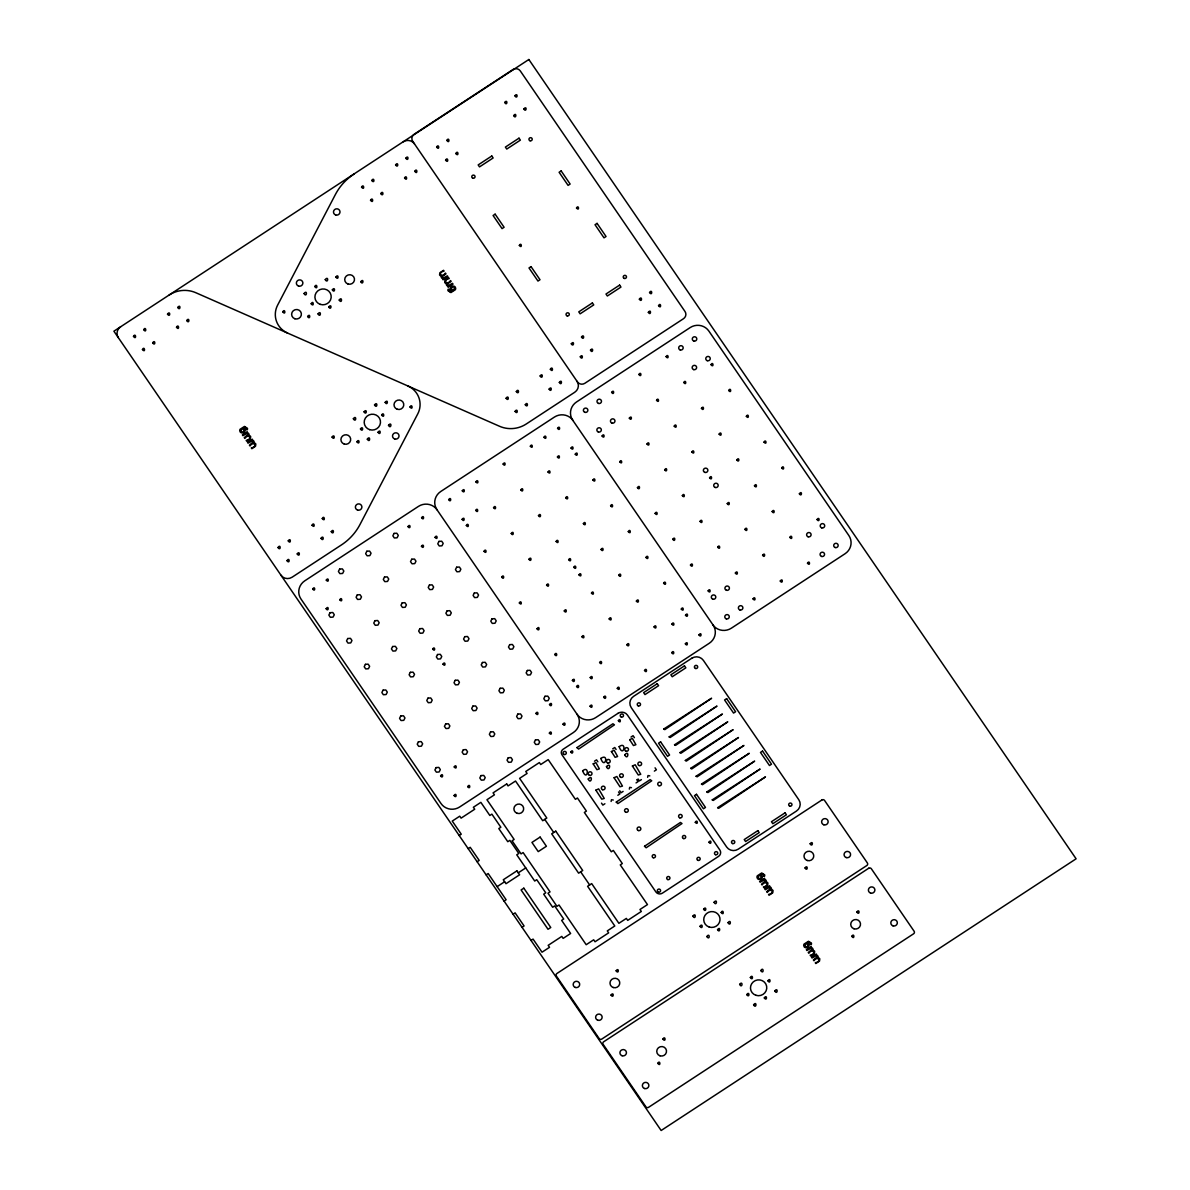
<?xml version="1.0" encoding="UTF-8"?>
<svg xmlns="http://www.w3.org/2000/svg" width="1190" height="1190" viewBox="0 0 1190 1190"><rect width="100%" height="100%" fill="white"/><g stroke="black" fill="none" stroke-linecap="round" stroke-linejoin="round"><path stroke-width="1.5" d="M611.11 801.465L611.481 799.71L613.281 800.037M629.332 789.104L629.703 787.349L631.488 787.676M647.628 777.308L648 775.553L649.799 775.88M459.191 835.529L461.244 834.19L452.26 821.085L459.742 816.176L461.095 818.14L474.706 809.23L473.367 807.266L480.849 802.357L489.834 815.477L491.872 814.139L500.841 827.243L498.803 828.582L507.788 841.702L509.826 840.363L518.795 853.468L516.757 854.807L534.712 881.031L536.75 879.693L545.734 892.812L543.696 894.151L552.666 907.256L554.704 905.917L563.688 919.037L561.65 920.376L570.62 933.481L563.138 938.389L561.784 936.411L548.173 945.336L549.527 947.3L542.03 952.193L533.061 939.089L531.008 940.427M612.701 748.837L614.754 747.499L616.093 749.462M631.012 737.041L633.05 735.703L634.404 737.666M594.494 761.198L596.532 759.86L597.871 761.823M468.176 848.649L470.214 847.31L479.198 860.415L477.145 861.753M486.13 874.858L488.168 873.534L506.122 899.759L504.084 901.083M623.114 791.395L621.076 792.733L619.722 790.755M636.055 782.916L638.093 781.577L636.739 779.614M604.892 803.756L602.854 805.095L601.5 803.116M617.833 795.277L619.871 793.953L618.532 791.975M641.41 779.599L639.372 780.938L638.033 778.959M654.351 771.12L656.389 769.796L655.05 767.818M497.152 886.639L504.634 881.731M518.245 872.82L525.742 867.927M513.054 914.203L515.106 912.864L524.076 925.969L522.038 927.308M544.752 819.389L553.737 832.494M580.661 871.839L589.645 884.943M577.061 381.306A8.092 7.854 -13.3 0 1 574.755 392.239L526.248 423.997A27.489 26.641 -13.3 0 1 499.532 426.273L195.874 292.74A27.489 26.641 -13.3 0 0 169.144 295.016M287.549 333.051A21.241 20.572 -13.3 0 1 277.627 305.131L335.416 194.476A54.666 52.97 -13.3 0 1 353.966 174.082M403.291 141.788A8.092 7.854 -13.3 0 1 414.492 143.871M118.346 337.707A8.092 7.854 -13.3 0 1 120.636 326.774M407.843 385.962A21.241 20.572 -13.3 0 1 417.764 413.882L359.975 524.537A54.666 52.97 -13.3 0 1 341.426 544.931L292.115 577.21A8.092 7.854 -13.3 0 1 280.914 575.142M712.736 624.705A13.492 13.075 -13.3 0 0 731.389 628.171L845.034 553.752A13.492 13.075 -13.3 0 0 848.872 535.56L708.838 331.028A13.492 13.075 -13.3 0 0 690.185 327.562L576.525 401.982A13.492 13.075 -13.3 0 0 572.702 420.174L713.107 625.062A13.492 13.075 -13.3 0 1 709.285 643.255L595.625 717.659A13.492 13.075 -13.3 0 1 576.971 714.193M437.102 509.856A13.492 13.075 -13.3 0 0 418.449 506.39L304.789 580.809A13.492 13.075 -13.3 0 0 300.966 599.001L440.999 803.518A13.492 13.075 -13.3 0 0 459.652 806.984L573.312 732.579A13.492 13.075 -13.3 0 0 577.135 714.387L436.938 509.677A13.492 13.075 -13.3 0 1 440.776 491.485L554.421 417.065A13.492 13.075 -13.3 0 1 573.074 420.531M246.568 428.415L246.062 429.709L247.222 429.798A2.038 1.964 -13.3 0 0 247.431 428.296L244.486 426.437L240.097 429.263A2.544 2.469 -13.3 0 0 239.77 430.914C240.439 435.198 247.401 431.747 244.367 428.712A2.276 2.202 -13.3 0 0 242.76 428.147L245.11 427.299L246.568 428.415M448.838 290.062L449.701 291.609L452.631 290.866A2.276 2.202 -13.3 0 1 451.025 290.286C447.99 287.266 454.952 283.815 455.636 288.099A2.544 2.469 -13.3 0 1 455.309 289.75L450.921 292.576L447.961 290.717A2.038 1.964 -13.3 0 1 448.169 289.215L449.344 289.304L448.838 290.062M763.802 874.948L763.296 876.242L764.456 876.331A2.038 1.964 -13.3 0 0 764.664 874.829L761.719 872.969L757.331 875.795A2.544 2.469 -13.3 0 0 757.004 877.447C757.673 881.731 764.635 878.28 761.6 875.26A2.276 2.202 -13.3 0 0 759.994 874.68L762.344 873.832L763.802 874.948M810.554 943.224L810.048 944.518L811.208 944.622A2.038 1.964 -13.3 0 0 811.416 943.105L808.471 941.26L804.083 944.072A2.544 2.469 -13.3 0 0 803.741 945.723C804.425 950.007 811.387 946.571 808.352 943.536A2.276 2.202 -13.3 0 0 806.746 942.956L809.096 942.108L810.554 943.224M133.473 336.443C136.597 340.593 135.958 332.248 133.503 336.279M142.458 349.548C145.775 353.713 144.585 345.159 142.458 349.548M143.692 329.749C146.772 333.944 146.087 325.524 143.707 329.585M152.662 342.869C155.652 347.093 155.384 338.585 152.677 342.779M167.507 314.16C170.408 318.429 170.468 309.742 167.507 314.16M176.492 327.265C179.586 331.489 178.946 322.996 176.507 327.176M177.727 307.466C180.389 311.825 180.954 303.138 177.727 307.466M186.696 320.586C189.552 324.84 189.671 316.287 186.711 320.497M282.789 311.869C285.972 316.049 285.05 307.6 282.789 311.795M278.014 547.534C280.855 551.863 280.914 543.086 278.014 547.534M286.998 560.654C289.914 564.938 289.765 556.265 286.998 560.654M288.233 540.855C290.985 545.228 291.104 536.586 288.233 540.855M304.06 293.528C306.722 298.392 307.645 288.917 304.06 293.528M297.203 553.96C300.044 558.244 300.073 549.676 297.217 553.886M307.63 316.495C310.278 320.869 310.59 312.271 307.63 316.495M311.17 303.733C314.234 308.017 313.625 299.285 311.17 303.733M314.77 286.597C317.894 290.747 317.254 282.402 314.8 286.433M318.028 313.922C320.809 318.697 321.464 309.415 318.042 313.833M312.048 525.251C315.469 529.327 314.234 520.789 312.048 525.251M312.673 589.02C315.558 592.977 315.201 584.87 312.673 589.02M325.242 279.665C328.053 284.38 328.857 275.098 325.242 279.576M328.738 307.005C331.237 311.349 332.203 302.781 328.752 306.916M321.032 538.371C323.814 542.625 324.022 534.191 321.047 538.207M322.267 518.572C325.584 522.737 324.379 514.184 322.267 518.572M332.337 289.869C334.985 294.198 335.506 285.645 332.352 289.78M335.878 277.106C338.778 281.346 338.763 272.793 335.892 277.032M326.283 580.11C329.109 584.067 328.857 576.034 326.283 580.11M332.07 437.132C334.97 441.386 334.955 432.818 332.07 437.057M326.134 608.685C328.648 612.79 329.05 604.535 326.134 608.685M339.209 300.058C342.155 304.848 342.378 295.447 339.209 300.058M331.237 531.677C333.914 536.036 334.33 527.393 331.251 531.603M339.76 599.775C342.794 603.672 342.021 595.595 339.76 599.775M361.552 187.187C364.913 191.278 363.813 182.725 361.552 187.187M353.341 418.791C356.197 423.536 356.777 414.224 353.356 418.702M360.734 281.733C363.158 286.106 364.185 277.493 360.734 281.643M356.911 441.758C359.93 445.982 359.558 437.504 356.911 441.758M360.451 428.995C363.233 433.279 363.456 424.711 360.466 428.921M370.536 200.292C373.645 204.472 373.08 195.978 370.536 200.218M371.771 180.493C374.865 184.673 374.389 176.105 371.771 180.493M364.051 411.874C366.669 416.203 367.308 407.649 364.066 411.785M367.308 439.184C370.313 443.974 370.462 434.454 367.308 439.184M380.74 193.613C383.641 197.808 383.656 189.359 380.755 193.524M374.523 404.927C377.289 409.717 377.944 400.435 374.523 404.927M378.018 432.268C380.636 436.656 381.172 427.939 378.018 432.268M381.633 415.132C384.935 419.282 383.894 410.639 381.633 415.132M385.158 402.369C387.628 406.787 388.505 398.144 385.158 402.369M395.586 164.904C398.412 169.173 398.501 160.665 395.586 164.904M388.49 425.321C391.094 430.126 392.298 420.814 388.505 425.232M404.57 178.009C407.709 182.234 406.831 173.77 404.57 177.935M405.805 158.21C408.527 162.494 408.884 154.001 405.805 158.21M414.774 171.33C417.705 175.585 417.407 167.121 414.804 171.167M410.014 406.995C413.228 411.19 412.276 402.651 410.014 406.995M407.977 526.62C410.743 530.547 410.684 522.588 407.977 526.545M421.587 517.71C424.19 521.755 424.295 513.753 421.602 517.635M436.626 147.099C439.72 151.323 439.095 142.845 436.626 147.025M421.438 546.284C424.146 550.256 424.205 542.328 421.453 546.21M445.596 160.219C448.942 164.324 447.901 155.726 445.596 160.219M446.83 140.42C449.775 144.674 449.478 136.106 446.845 140.331M435.049 537.374C438.084 541.212 437.399 533.298 435.064 537.3M432.669 649.086C435.659 652.983 434.96 644.995 432.669 649.086M455.815 153.525C459.043 157.675 458.254 149.092 455.815 153.525M448.66 499.696C451.278 503.682 451.501 495.709 448.675 499.547M442.992 664.154C445.938 668.081 445.357 660.004 442.992 664.154M440.597 775.865C443.29 779.896 443.29 771.7 440.597 775.865M462.27 490.786C465.037 494.772 464.933 486.651 462.27 490.786M462.122 519.361C464.546 523.466 465.082 515.419 462.122 519.286M454.223 766.955C457.213 770.852 456.573 762.76 454.223 766.955M454.074 795.53C456.841 799.531 456.737 791.409 454.074 795.53M466.331 525.519C469.41 529.342 468.592 521.399 466.331 525.43M475.881 481.876C478.93 485.743 478.261 477.651 475.881 481.876M475.732 510.451C478.737 514.363 477.934 506.345 475.747 510.376M467.685 786.62C470.571 790.577 470.288 782.38 467.685 786.62M484.003 551.327C487.022 555.209 486.398 547.192 484.018 551.253M504.694 102.533C507.282 106.817 507.922 98.487 504.709 102.37M493.553 507.684C496.498 511.566 496.022 503.623 493.567 507.609M513.663 115.653C516.207 120.041 516.877 111.369 513.678 115.564M514.898 95.855C517.576 100.064 518.007 91.913 514.928 95.691M503.117 464.041C505.661 468.131 505.839 459.98 503.117 464.041M506.092 398.293C509.037 402.488 508.993 393.979 506.107 398.204M501.674 577.135C504.456 581.137 504.218 573.045 501.689 577.061M523.883 108.959C526.233 113.362 527.363 104.854 523.883 108.885M519.331 245.467C522.365 249.335 521.562 241.392 519.331 245.393M515.077 411.398C518.052 415.637 517.888 407.039 515.077 411.398M516.296 391.599C519.346 395.779 519.108 387.241 516.311 391.525M511.224 533.492C513.827 537.553 514.02 529.431 511.224 533.492M520.789 489.849C523.436 493.924 523.466 485.788 520.789 489.849M525.281 404.719C528.241 408.988 528.018 400.376 525.281 404.719M519.346 602.958C522.484 606.841 521.324 598.853 519.346 602.958M530.338 446.22C533.313 450.147 532.54 442.145 530.338 446.22M528.91 559.315C531.499 563.287 531.885 555.328 528.91 559.24M540.126 375.995C542.699 380.384 543.295 371.756 540.141 375.921M538.46 515.672C541.167 519.599 541.257 511.685 538.475 515.523M543.949 437.295C547.028 441.193 546.151 433.101 543.949 437.295M537.032 628.766C539.635 632.842 539.829 624.542 537.032 628.766M535.902 713.465C538.921 717.347 538.282 709.344 535.916 713.39M549.111 389.115C551.565 393.563 552.309 384.906 549.111 389.115M550.345 369.317C553.454 373.496 552.889 364.988 550.345 369.227M548.01 472.028C551.163 475.881 550.122 467.804 548.01 472.028M546.582 585.123C549.468 589.08 549.066 580.988 546.582 585.123M557.56 428.385C560.401 432.312 560.207 424.265 557.574 428.311M559.315 382.421C561.859 386.869 562.439 378.108 559.315 382.421M557.426 456.975C560.163 461.006 559.969 452.825 557.426 456.975M549.512 704.554C551.937 708.66 552.502 700.598 549.527 704.48M556.132 541.48C559.107 545.392 558.408 537.478 556.147 541.405M549.364 733.129C552.443 736.997 551.58 729.024 549.364 733.129M554.704 654.589C557.649 658.427 557.113 650.677 554.719 654.426M576.51 208.027C579.634 211.865 578.697 203.862 576.51 208.027M571.289 343.776C573.773 348.149 574.681 339.552 571.289 343.776M565.681 497.837C568.716 501.674 568.017 493.85 565.711 497.688M564.253 610.946C566.946 614.977 566.931 606.766 564.253 610.946M571.036 448.05C573.878 452.051 573.52 443.9 571.036 448.05M568.641 559.761C571.587 563.599 571.066 555.849 568.671 559.597M562.974 724.219C565.726 728.176 565.741 720.143 562.989 724.145M575.246 454.193C577.923 458.224 577.938 450.058 575.246 454.193M580.259 356.896C582.936 361.195 583.174 352.85 580.289 356.732M581.494 337.097C584.32 341.396 584.379 332.813 581.508 337.008M573.803 567.303C576.808 571.2 576.109 563.212 573.818 567.213M572.375 680.397C574.815 684.503 575.306 676.456 572.39 680.323M570.709 751.961C573.178 756.037 573.699 748.034 570.709 751.887M578.965 574.844C581.984 578.756 581.241 570.739 578.965 574.844M576.585 686.541C579.381 690.483 579.262 682.48 576.585 686.466M583.368 523.66C586.209 527.616 585.822 519.599 583.368 523.585M590.478 350.202C592.784 354.561 593.87 346.335 590.493 350.038M576.971 747.618L578.578 749.09L614.442 724.859L612.924 723.773L576.971 747.573M581.925 636.754C584.959 640.666 584.171 632.663 581.925 636.754M592.918 480.016C595.937 483.928 595.178 475.911 592.918 480.016M591.475 593.111C594.494 597.038 593.617 589.05 591.475 593.111M590.195 677.631C592.754 681.572 593.081 673.808 590.225 677.467M590.047 706.206C592.635 710.252 592.798 702.234 590.062 706.131M602.081 436.016C604.862 440.017 604.624 431.911 602.095 435.942M601.039 549.468C603.687 553.499 603.836 545.422 601.039 549.468M599.596 662.562C602.423 666.474 602.081 658.725 599.626 662.413M611.63 392.373C614.233 396.434 614.427 388.297 611.63 392.373M610.589 505.824C613.534 509.707 612.969 501.823 610.604 505.676M603.657 697.295C606.424 701.237 606.379 693.264 603.672 697.221M609.161 618.919C612.21 622.831 611.422 614.724 609.161 618.919M619.752 461.824C622.891 465.721 621.73 457.719 619.752 461.824M618.711 575.291C621.567 579.203 621.225 571.2 618.726 575.201M617.283 688.385C620.377 692.208 619.469 684.235 617.283 688.311M629.317 418.181C631.845 422.182 632.336 414.269 629.317 418.106M618.354 720.768C621.21 724.695 620.734 716.826 618.384 720.605M616.256 802.134L617.878 803.607L651.733 780.789L650.127 779.643L616.271 802.045M628.261 531.647C631.34 535.485 630.551 527.497 628.275 531.558M611.02 995.063C613.787 999.362 614.07 990.794 611.02 995.063M639.357 299.211C642.169 303.48 642.303 294.942 639.357 299.136M626.832 644.742C629.451 648.758 629.703 640.681 626.832 644.742M638.866 374.538C641.722 378.42 641.44 370.521 638.881 374.389M616.122 970.832C618.979 975.056 619.053 966.622 616.137 970.757M637.438 487.647C640.101 491.678 640.279 483.438 637.438 487.647M636.382 601.099C639.194 605.041 639.06 596.963 636.382 601.099M648.327 312.33C650.975 316.674 651.451 308.061 648.327 312.33M649.562 292.532C652.507 296.816 652.313 288.144 649.562 292.532M646.988 444.004C649.874 447.946 649.487 439.854 646.988 444.004M645.932 557.456C648.803 561.397 648.446 553.41 645.947 557.381M658.546 305.637C661.566 309.906 660.971 301.368 658.546 305.637M644.504 670.55C647.405 674.418 646.973 666.534 644.534 670.401M656.538 400.361C659.691 404.184 658.635 396.285 656.553 400.271M655.11 513.455C658.1 517.263 657.52 509.528 655.125 513.307M644.519 846.283L646.14 847.771L682.004 823.539L680.442 822.454L644.534 846.254M654.054 626.907C656.835 630.938 656.449 622.861 654.054 626.907M666.088 356.717C669.137 360.54 668.393 352.746 666.117 356.554M664.66 469.812C667.352 473.843 667.337 465.647 664.66 469.812M663.618 583.264C666.742 587.116 665.701 579.188 663.618 583.264M674.209 426.169C677.214 430.066 676.5 422.063 674.224 426.094M663.782 729.053L664.808 729.619L711.605 698.247L663.782 729.009M672.781 539.263C675.221 543.369 675.712 535.336 672.781 539.189M671.874 624.14C674.938 628.052 674.18 619.975 671.874 624.14M671.74 652.73C674.477 656.642 674.388 648.877 671.755 652.566M669.167 736.908L670.193 737.488L716.975 706.087L669.167 736.878M683.774 382.526C686.645 386.482 686.169 378.494 683.774 382.451M657.773 1063.339C660.971 1067.519 660.138 1059.055 657.773 1063.339M682.331 495.62C685.366 499.532 684.592 491.529 682.331 495.62M662.875 1039.108C666.103 1043.258 665.418 1034.675 662.875 1039.108M674.552 744.776L675.578 745.356L722.404 714.03L674.552 744.776M681.29 609.087C684.265 613.029 683.477 604.996 681.29 609.087M679.936 752.645L680.963 753.211L727.759 721.854L679.936 752.601M685.5 615.23C688.222 619.216 688.192 611.065 685.5 615.23M691.881 451.977C694.871 455.934 694.082 447.901 691.881 451.977M685.351 643.805C687.999 647.881 688.028 639.744 685.351 643.805M690.453 565.086C693.041 569.132 693.205 561.115 690.468 565.012M685.321 760.514L686.347 761.079L733.129 729.678L685.336 760.425M701.446 408.349C704.093 412.365 704.242 404.303 701.446 408.349M700.003 521.443C702.874 525.311 702.487 517.561 700.032 521.279M690.706 768.383L691.732 768.948L738.484 737.517L690.721 768.294M698.961 634.895C701.52 638.956 701.936 630.76 698.961 634.895M710.995 364.705C713.955 368.588 713.346 360.689 711.01 364.542M696.091 776.252L697.117 776.817L743.928 745.461L696.105 776.207M695.287 822.32C698.352 826.187 697.638 818.11 695.287 822.32M709.567 477.8C712.453 481.757 712.051 473.605 709.567 477.8M692.878 916.166C695.689 920.911 696.373 911.6 692.892 916.077M708.124 590.894C710.951 594.866 710.594 586.819 708.139 590.82M701.49 784.121L702.516 784.686L749.284 753.285L701.49 784.032M719.117 434.157C721.973 438.084 721.631 430.081 719.117 434.082M699.988 926.37C702.829 930.625 703.007 922.042 700.003 926.281M706.875 791.99L707.901 792.555L754.653 761.124L706.89 791.9M717.689 547.251C720.783 551.089 719.876 543.101 717.689 547.177M703.587 909.234C706.235 913.533 706.771 905.084 703.602 909.16M708.928 842.252C711.605 846.283 711.62 838.102 708.928 842.252M706.845 936.56C709.954 941.245 709.984 931.889 706.845 936.56M712.26 799.859L713.286 800.424L760.083 769.052L712.26 799.859M728.667 390.513C731.746 394.366 730.957 386.378 728.682 390.439M727.239 503.608C729.857 507.624 730.11 499.562 727.239 503.608M714.06 902.303C716.648 907.167 717.749 897.677 714.06 902.303M717.644 807.712L718.671 808.293L765.453 776.891L717.659 807.638M717.555 929.628C720.024 934.076 720.738 925.433 717.555 929.628M736.788 459.965C739.6 463.921 739.466 455.829 736.788 459.965M721.17 912.507C724.427 916.687 723.446 908.044 721.17 912.507M735.361 573.074C738.097 577.046 738.008 569.043 735.361 572.985M746.338 416.322C749.209 420.263 748.852 412.29 746.353 416.247M728.027 922.696C730.749 927.471 731.434 918.323 728.042 922.607M744.91 529.431C747.811 533.298 747.38 525.4 744.925 529.267M754.46 485.788C757.301 489.774 756.899 481.712 754.46 485.788M753.032 598.882C756.022 602.795 755.323 594.807 753.032 598.882M739.63 984.442C742.277 989.202 743.244 980.069 739.659 984.264M764.025 442.145C767.148 445.997 766.107 438.054 764.025 442.145M762.582 555.239C765.036 559.315 765.616 551.297 762.597 555.165M746.74 994.647C749.685 998.841 749.655 990.333 746.755 994.572M750.34 977.511C753.211 981.839 753.136 973.197 750.34 977.511M772.132 511.596C774.883 515.523 774.794 507.743 772.161 511.447M753.597 1004.836C756.319 1009.641 757.123 1000.299 753.612 1004.747M760.812 970.579C763.965 975.294 763.757 965.849 760.812 970.579M781.696 467.953C784.671 471.895 783.883 463.862 781.696 467.953M780.253 581.047C782.827 585.078 783.139 577.061 780.268 580.973M764.307 997.919C767.297 1002.144 767.104 993.516 764.307 997.919M767.922 980.783C770.57 985.171 770.852 976.544 767.922 980.783M789.818 537.419C792.867 541.272 792.049 533.373 789.818 537.33M774.779 990.973C777.606 995.747 778.23 986.465 774.779 990.973M799.368 493.776C801.926 497.837 802.343 489.64 799.368 493.776M807.489 563.227C810.464 567.095 809.884 559.196 807.489 563.153M817.039 519.584C819.776 523.481 819.776 515.657 817.069 519.435M805.02 868.031C807.787 872.3 808.025 863.866 805.05 867.867M810.122 843.814C812.621 848.158 813.588 839.59 810.137 843.725M851.772 936.322C854.688 940.636 854.45 931.993 851.772 936.322M856.874 912.09C859.73 916.374 859.745 907.806 856.889 912.001M582.624 770.823C587.339 782.797 590.166 764.53 582.624 770.823M588.232 779.004C591.058 785.593 593.572 773.53 588.232 779.004M593.185 763.906L596.919 769.692L599.373 768.859L595.937 762.626L593.2 763.816M595.863 790.16L601.768 799.159L604.237 798.46L598.63 788.866L595.863 790.16M600.846 758.447C604.862 770.346 609.399 752.452 600.846 758.447M606.454 766.643C609.28 773.173 611.883 761.243 606.469 766.553M611.392 751.545L615.126 757.331L617.595 756.498L614.159 750.25L611.392 751.545M614.085 777.799L619.99 786.783L622.459 786.099L616.851 776.505L614.1 777.695M619.142 746.665C623.352 758.58 627.353 740.582 619.142 746.665M624.765 754.847C627.963 761.407 629.644 749.135 624.765 754.847M629.703 739.749L633.437 745.535L635.891 744.702L632.381 738.395L629.718 739.659M632.396 766.003L638.286 775.002L640.755 774.303L635.207 764.783L632.396 766.003M248.145 434.469L244.277 437.652L244.813 438.441C248.442 432.967 253.217 439.214 246.166 440.419L246.702 441.207L250.406 438.753L250.674 436.522A1.993 1.934 -13.3 0 0 249.409 435.689L248.784 433.755A2.038 1.978 -13.3 0 0 247.52 432.907L247.222 431.702L242.373 434.886L242.924 435.674L246.955 433.457L248.145 434.469M253.277 441.966L249.409 445.149L249.945 445.953C253.574 440.478 258.364 446.711 251.298 447.916L251.849 448.704L255.538 446.25L255.82 444.019A1.993 1.934 -13.3 0 0 254.556 443.186L253.916 441.252A2.038 1.978 -13.3 0 0 252.667 440.404L252.354 439.199L247.505 442.382L248.055 443.171L252.087 440.954L253.277 441.966M442.145 276.645L443.305 278.058L447.351 275.842L447.886 276.63L443.037 279.799L442.74 278.609A2.038 1.978 -13.3 0 1 441.475 277.746L440.85 275.827A1.993 1.934 -13.3 0 1 439.586 274.994L439.854 272.763L443.558 270.308L444.093 271.097C437.042 272.302 441.817 278.534 445.447 273.06L445.982 273.849L442.145 276.645M447.276 284.157L448.437 285.555L452.483 283.339L453.018 284.127L448.169 287.311L447.871 286.106A2.038 1.978 -13.3 0 1 446.607 285.258L445.982 283.324A1.993 1.934 -13.3 0 1 444.718 282.491L444.986 280.26L448.69 277.805L449.225 278.594C442.174 279.799 446.964 286.046 450.579 280.572L451.129 281.361L447.276 284.157M765.378 881.002L761.511 884.185L762.046 884.973C765.676 879.499 770.466 885.747 763.4 886.952L763.935 887.74L767.639 885.286L767.907 883.054A1.993 1.934 -13.3 0 0 766.643 882.221L766.018 880.288A2.038 1.978 -13.3 0 0 764.754 879.44L764.456 878.235L759.607 881.418L760.157 882.207L764.188 879.99L765.378 881.002M770.51 888.514L766.643 891.697L767.193 892.485C770.808 887.011 775.597 893.244 768.532 894.464L769.082 895.237L772.771 892.783L773.054 890.551A1.993 1.934 -13.3 0 0 771.789 889.718L771.15 887.8A2.038 1.978 -13.3 0 0 769.9 886.937L769.588 885.747L764.739 888.915L765.289 889.704L769.32 887.487L770.51 888.514M812.13 949.293L808.263 952.476L808.798 953.264C812.413 947.79 817.203 954.023 810.152 955.228L810.688 956.016L814.391 953.562L814.659 951.331A1.993 1.934 -13.3 0 0 813.395 950.498L812.77 948.579A2.038 1.978 -13.3 0 0 811.506 947.716L811.208 946.526L806.359 949.694L806.894 950.483L810.94 948.266L812.13 949.293M817.262 956.79L813.395 959.973L813.93 960.761C817.56 955.287 822.35 961.52 815.284 962.74L815.819 963.528L819.523 961.074L819.791 958.843A1.993 1.934 -13.3 0 0 818.541 958.01L817.902 956.076A2.038 1.978 -13.3 0 0 816.638 955.228L816.34 954.023L811.491 957.191L812.041 957.995L816.072 955.763L817.262 956.79M240.663 430.245L241.555 431.985A1.666 1.621 -13.3 0 0 242.552 432L243.816 431.182A1.562 1.502 -13.3 0 0 244.143 430.304L242.537 428.772L240.663 430.245M454.788 288.322L452.855 290.241L451.248 288.709A1.562 1.502 -13.3 0 1 451.59 287.831L452.855 286.998A1.666 1.621 -13.3 0 1 453.851 287.013L454.788 288.322M757.911 876.777L758.789 878.532A1.666 1.621 -13.3 0 0 759.785 878.547L761.05 877.714A1.562 1.502 -13.3 0 0 761.377 876.837L759.77 875.305L757.911 876.777M804.648 945.053L805.541 946.809A1.666 1.621 -13.3 0 0 806.537 946.823L807.802 945.991A1.562 1.502 -13.3 0 0 808.129 945.113L806.523 943.581L804.648 945.053M339.626 569.073L338.391 571.453L339.894 573.654L342.631 573.461L343.851 571.066L342.348 568.865L339.626 569.073M330.061 612.701L328.842 615.096L330.344 617.298L333.066 617.104L334.301 614.709L332.798 612.508L330.061 612.701M366.847 551.238L365.628 553.633L367.13 555.819L369.852 555.626L371.072 553.246L369.569 551.044L366.847 551.238M357.298 594.881L356.078 597.276L357.58 599.462L360.302 599.269L361.522 596.874L360.02 594.688L357.298 594.881M394.069 533.403L392.849 535.798L394.351 537.999L397.088 537.806L398.308 535.411L396.805 533.209L394.069 533.403M347.733 638.524L346.513 640.919L348.016 643.106L350.753 642.912L351.972 640.518L350.47 638.331L347.733 638.524M384.519 577.046L383.299 579.441L384.801 581.642L387.524 581.449L388.758 579.054L387.241 576.853L384.519 577.046M374.969 620.689L373.749 623.084L375.252 625.286L377.974 625.092L379.193 622.697L377.691 620.496L374.969 620.689M411.755 559.226L410.52 561.62L412.038 563.807L414.76 563.614L415.979 561.219L414.477 559.032L411.755 559.226M365.419 664.332L364.185 666.727L365.702 668.929L368.424 668.735L369.644 666.341L368.141 664.139L365.419 664.332M402.19 602.869L400.971 605.264L402.473 607.45L405.21 607.257L406.43 604.862L404.927 602.676L402.19 602.869M438.976 541.39L437.756 543.785L439.259 545.987L441.981 545.793L443.201 543.399L441.698 541.197L438.976 541.39M392.64 646.512L391.421 648.892L392.923 651.094L395.645 650.9L396.88 648.505L395.363 646.319L392.64 646.512M429.426 585.034L428.207 587.429L429.709 589.63L432.431 589.437L433.651 587.042L432.149 584.84L429.426 585.034M383.091 690.155L381.871 692.535L383.373 694.737L386.096 694.543L387.315 692.149L385.813 689.962L383.091 690.155M419.877 628.677L418.642 631.072L420.144 633.273L422.881 633.065L424.101 630.685L422.599 628.484L419.877 628.677M456.648 567.213L455.428 569.594L456.93 571.795L459.652 571.602L460.887 569.207L459.385 567.02L456.648 567.213M410.312 672.32L409.092 674.715L410.595 676.917L413.317 676.708L414.551 674.328L413.049 672.127L410.312 672.32M447.098 610.857L445.878 613.237L447.38 615.438L450.103 615.245L451.322 612.85L449.82 610.663L447.098 610.857M400.762 715.964L399.543 718.358L401.045 720.545L403.767 720.352L404.987 717.972L403.484 715.77L400.762 715.964M437.548 654.5L436.328 656.88L437.831 659.082L440.553 658.888L441.773 656.493L440.27 654.292L437.548 654.5M474.319 593.022L473.099 595.416L474.602 597.618L477.339 597.41L478.559 595.03L477.056 592.828L474.319 593.022M427.984 698.143L426.764 700.523L428.266 702.725L431.003 702.531L432.223 700.137L430.721 697.935L427.984 698.143M464.769 636.665L463.55 639.06L465.052 641.246L467.774 641.053L469.009 638.673L467.506 636.471L464.769 636.665M418.434 741.772L417.214 744.166L418.716 746.368L421.438 746.175L422.673 743.78L421.171 741.578L418.434 741.772M455.22 680.308L454 682.703L455.502 684.89L458.224 684.696L459.444 682.316L457.942 680.115L455.22 680.308M492.005 618.845L490.771 621.225L492.288 623.426L495.01 623.233L496.23 620.838L494.728 618.636L492.005 618.845M445.67 723.951L444.435 726.346L445.953 728.533L448.675 728.34L449.894 725.945L448.392 723.758L445.67 723.951M482.441 662.473L481.221 664.868L482.724 667.069L485.461 666.876L486.68 664.481L485.178 662.28L482.441 662.473M436.105 767.595L434.886 769.99L436.388 772.176L439.125 771.983L440.345 769.588L438.842 767.401L436.105 767.595M472.891 706.116L471.671 708.511L473.174 710.713L475.896 710.519L477.13 708.124L475.613 705.923L472.891 706.116M509.677 644.653L508.457 647.048L509.96 649.234L512.682 649.041L513.902 646.646L512.399 644.459L509.677 644.653M463.341 749.76L462.122 752.154L463.624 754.356L466.346 754.163L467.566 751.768L466.063 749.566L463.341 749.76M500.127 688.296L498.893 690.691L500.395 692.878L503.132 692.684L504.352 690.289L502.849 688.103L500.127 688.296M490.563 731.939L489.343 734.334L490.845 736.521L493.582 736.327L494.802 733.933L493.3 731.746L490.563 731.939M527.348 670.461L526.129 672.856L527.631 675.057L530.353 674.864L531.573 672.469L530.071 670.268L527.348 670.461M481.013 775.582L479.793 777.962L481.296 780.164L484.018 779.971L485.237 777.576L483.735 775.389L481.013 775.582M517.799 714.104L516.579 716.499L518.081 718.701L520.803 718.507L522.023 716.112L520.521 713.911L517.799 714.104M508.249 757.747L507.014 760.142L508.517 762.344L511.254 762.136L512.473 759.755L510.971 757.554L508.249 757.747M545.02 696.284L543.8 698.664L545.303 700.865L548.025 700.672L549.259 698.277L547.757 696.091L545.02 696.284M535.47 739.927L534.251 742.307L535.753 744.509L538.475 744.315L539.695 741.92L538.192 739.734L535.47 739.927M512.92 69.585L414.269 134.173A5.34 5.176 -13.3 0 0 412.752 141.372L577.462 381.93A5.34 5.176 -13.3 0 0 584.84 383.299L683.491 318.712A5.34 5.176 -13.3 0 0 685.009 311.512L520.313 70.954A5.34 5.176 -13.3 0 0 512.92 69.585M528.851 59.5L113.898 331.192L661.149 1130.5L1076.102 858.808L528.851 59.5M491.782 156.009L478.172 164.919L479.511 166.883L493.136 157.972L491.782 156.009M519.004 138.174L505.393 147.084L506.747 149.062L520.357 140.137L519.004 138.174M495.129 214.17L493.091 215.509L502.061 228.614L504.099 227.275L495.129 214.17M561.159 170.929L559.107 172.267L568.091 185.387L570.129 184.048L561.159 170.929M531.038 266.62L529 267.958L537.969 281.063L540.007 279.724L531.038 266.62M597.068 223.378L595.03 224.717L603.999 237.836L606.037 236.498L597.068 223.378M592.382 302.944L578.771 311.854L580.125 313.818L593.736 304.908L592.382 302.944M619.618 285.109L605.993 294.019L607.346 295.998L620.957 287.073L619.618 285.109M691.821 658.219L633.601 696.343A8.36 8.107 -13.3 0 0 631.236 707.619L726.673 847.027A8.36 8.107 -13.3 0 0 738.246 849.169L796.452 811.059A8.36 8.107 -13.3 0 0 798.832 799.784L703.379 660.376A8.36 8.107 -13.3 0 0 691.821 658.219M657.252 683.7L643.641 692.625L644.98 694.588L658.591 685.678L657.252 683.7M684.473 665.879L670.863 674.789L672.216 676.753L685.827 667.843L684.473 665.879M506.702 783.957L493.077 792.867L494.43 794.831L486.948 799.74L514.125 839.441L512.087 840.78L521.056 853.885L523.109 852.561L550.033 891.89L547.995 893.229L556.965 906.334L559.017 904.995L586.194 944.711L593.676 939.803L595.03 941.766L608.64 932.856L607.302 930.892L614.784 925.984L587.607 886.282L591.683 883.605L618.874 923.306L626.356 918.412L627.71 920.376L641.321 911.466L639.967 909.502L647.464 904.593L620.273 864.892L622.311 863.553L613.341 850.434L611.303 851.772L584.364 812.443L586.402 811.104L577.433 797.999L575.395 799.323L548.203 759.622L540.721 764.53L539.368 762.567L525.757 771.477L527.096 773.441L519.614 778.349L546.805 818.051L542.714 820.728L515.538 781.027L508.041 785.921L506.702 783.957M618.012 713.316L563.093 749.269A4.046 3.927 -13.3 0 0 561.948 754.728L655.883 891.935A4.701 4.552 -13.3 0 0 662.384 893.155L718.537 856.384A4.701 4.552 -13.3 0 0 719.876 850.047L627.457 715.071A6.828 6.619 -13.3 0 0 618.012 713.316M660.599 741.861L658.561 743.2L667.53 756.319L669.568 754.981L660.599 741.861M726.629 698.634L724.576 699.973L733.561 713.078L735.598 711.739L726.629 698.634M540.111 837.091L531.945 842.431L538.237 851.609L546.403 846.269L540.111 837.091M555.775 831.155L551.699 833.833L578.623 873.177L582.713 870.5L555.775 831.155M516.906 870.857L503.281 879.767L505.988 883.709L519.599 874.784L516.906 870.857M523.823 888.171L521.101 889.942L548.025 929.286L550.762 927.501L523.823 888.171M696.507 794.31L694.469 795.649L703.439 808.769L705.477 807.43L696.507 794.31M762.537 751.083L760.484 752.422L769.469 765.527L771.507 764.188L762.537 751.083M757.852 830.635L744.241 839.56L745.58 841.523L759.205 832.613L757.852 830.635M785.088 812.815L771.462 821.725L772.816 823.688L786.426 814.778L785.088 812.815M821.933 799.963L556.935 973.48A1.919 1.859 -13.3 0 0 556.385 976.068L599.165 1038.558A1.919 1.859 -13.3 0 0 601.813 1039.049L866.826 865.532A1.919 1.859 -13.3 0 0 867.361 862.943L824.581 800.468A1.919 1.859 -13.3 0 0 821.933 799.963M868.685 868.254L603.687 1041.771A1.919 1.859 -13.3 0 0 603.137 1044.344L645.917 1106.834A1.919 1.859 -13.3 0 0 648.565 1107.325L913.578 933.808A1.919 1.859 -13.3 0 0 914.113 931.235L871.333 868.745A1.919 1.859 -13.3 0 0 868.685 868.254M660.034 1055.813A4.894 4.745 -13.3 0 0 666.43 1050.339A4.894 4.745 -13.3 0 0 658.427 1047.75A4.894 4.745 -13.3 0 0 660.034 1055.813M854.033 928.795A4.894 4.745 -13.3 0 0 860.43 923.306A4.894 4.745 -13.3 0 0 852.427 920.718A4.894 4.745 -13.3 0 0 854.033 928.795M644.549 1088.523A3.273 3.168 -13.3 0 0 648.818 1084.878A3.273 3.168 -13.3 0 0 643.493 1083.153A3.273 3.168 -13.3 0 0 644.549 1088.523M893.006 925.85A3.273 3.168 -13.3 0 0 897.275 922.191A3.273 3.168 -13.3 0 0 891.95 920.465A3.273 3.168 -13.3 0 0 893.006 925.85M755.962 995.316A8.166 7.914 -13.3 0 0 766.628 986.183A8.166 7.914 -13.3 0 0 753.285 981.869A8.166 7.914 -13.3 0 0 755.962 995.316M870.574 893.065A3.273 3.168 -13.3 0 0 874.843 889.421A3.273 3.168 -13.3 0 0 869.503 887.695A3.273 3.168 -13.3 0 0 870.574 893.065M622.117 1055.753A3.273 3.168 -13.3 0 0 626.386 1052.094A3.273 3.168 -13.3 0 0 621.046 1050.368A3.273 3.168 -13.3 0 0 622.117 1055.753M294.912 318.771A4.894 4.745 -13.3 0 0 301.308 313.297A4.894 4.745 -13.3 0 0 293.305 310.709A4.894 4.745 -13.3 0 0 294.912 318.771M348.001 284.008A4.894 4.745 -13.3 0 0 354.412 278.519A4.894 4.745 -13.3 0 0 346.394 275.946A4.894 4.745 -13.3 0 0 348.001 284.008M320.393 304.402A8.166 7.914 -13.3 0 0 331.058 295.269A8.166 7.914 -13.3 0 0 317.715 290.955A8.166 7.914 -13.3 0 0 320.393 304.402M335.684 214.974A3.273 3.168 -13.3 0 0 339.953 211.314A3.273 3.168 -13.3 0 0 334.613 209.589A3.273 3.168 -13.3 0 0 335.684 214.974M298.556 286.061A3.273 3.168 -13.3 0 0 302.825 282.402A3.273 3.168 -13.3 0 0 297.485 280.676A3.273 3.168 -13.3 0 0 298.556 286.061M397.281 409.271A4.894 4.745 -13.3 0 0 403.693 403.797A4.894 4.745 -13.3 0 0 395.69 401.209A4.894 4.745 -13.3 0 0 397.281 409.271M344.193 444.034A4.894 4.745 -13.3 0 0 350.604 438.56A4.894 4.745 -13.3 0 0 342.586 435.971A4.894 4.745 -13.3 0 0 344.193 444.034M369.674 429.664A8.166 7.914 -13.3 0 0 380.354 420.531A8.166 7.914 -13.3 0 0 366.996 416.217A8.166 7.914 -13.3 0 0 369.674 429.664M357.58 510.064A3.273 3.168 -13.3 0 0 361.849 506.404A3.273 3.168 -13.3 0 0 356.509 504.679A3.273 3.168 -13.3 0 0 357.58 510.064M394.708 438.976A3.273 3.168 -13.3 0 0 398.977 435.317A3.273 3.168 -13.3 0 0 393.637 433.591A3.273 3.168 -13.3 0 0 394.708 438.976M613.281 987.536A4.894 4.745 -13.3 0 0 619.678 982.048A4.894 4.745 -13.3 0 0 611.675 979.474A4.894 4.745 -13.3 0 0 613.281 987.536M807.281 860.504A4.894 4.745 -13.3 0 0 813.677 855.03A4.894 4.745 -13.3 0 0 805.675 852.442A4.894 4.745 -13.3 0 0 807.281 860.504M597.811 1020.246A3.273 3.168 -13.3 0 0 602.081 1016.587A3.273 3.168 -13.3 0 0 596.74 1014.877A3.273 3.168 -13.3 0 0 597.811 1020.246M846.254 857.573A3.273 3.168 -13.3 0 0 850.523 853.914A3.273 3.168 -13.3 0 0 845.198 852.189A3.273 3.168 -13.3 0 0 846.254 857.573M709.21 927.04A8.166 7.914 -13.3 0 0 719.89 917.892A8.166 7.914 -13.3 0 0 706.533 913.593A8.166 7.914 -13.3 0 0 709.21 927.04M823.822 824.789A3.273 3.168 -13.3 0 0 828.091 821.13A3.273 3.168 -13.3 0 0 822.751 819.404A3.273 3.168 -13.3 0 0 823.822 824.789M575.365 987.462A3.273 3.168 -13.3 0 0 579.634 983.818A3.273 3.168 -13.3 0 0 574.294 982.092A3.273 3.168 -13.3 0 0 575.365 987.462M683.521 838.548A1.636 1.577 -13.3 0 0 685.678 836.749A1.636 1.577 -13.3 0 0 683.03 835.841A1.636 1.577 -13.3 0 0 683.521 838.548M789.788 806.136A1.636 1.577 -13.3 0 0 791.93 804.306A1.636 1.577 -13.3 0 0 789.253 803.443A1.636 1.577 -13.3 0 0 789.788 806.136M679.788 817.827A1.8 1.74 -13.3 0 0 682.153 815.834A1.8 1.74 -13.3 0 0 679.222 814.867A1.8 1.74 -13.3 0 0 679.788 817.827M715.592 854.718A1.636 1.577 -13.3 0 0 717.734 852.888A1.636 1.577 -13.3 0 0 715.056 852.025A1.636 1.577 -13.3 0 0 715.592 854.718M732.609 843.576A1.636 1.577 -13.3 0 0 734.751 841.746A1.636 1.577 -13.3 0 0 732.073 840.884A1.636 1.577 -13.3 0 0 732.609 843.576M698.009 860.385A1.636 1.577 -13.3 0 0 700.166 858.6A1.636 1.577 -13.3 0 0 697.504 857.693A1.636 1.577 -13.3 0 0 698.009 860.385M667.769 879.574A1.636 1.577 -13.3 0 0 669.925 877.789A1.636 1.577 -13.3 0 0 667.278 876.881A1.636 1.577 -13.3 0 0 667.769 879.574M653.28 857.737A1.636 1.577 -13.3 0 0 655.452 855.937A1.636 1.577 -13.3 0 0 652.789 855.03A1.636 1.577 -13.3 0 0 653.28 857.737M658.962 785.698A1.874 1.815 -13.3 0 0 661.447 783.615A1.874 1.815 -13.3 0 0 658.382 782.604A1.874 1.815 -13.3 0 0 658.962 785.698M695.525 668.468A1.636 1.577 -13.3 0 0 697.667 666.638A1.636 1.577 -13.3 0 0 694.99 665.775A1.636 1.577 -13.3 0 0 695.525 668.468M638.346 830.546A1.874 1.815 -13.3 0 0 640.815 828.463A1.874 1.815 -13.3 0 0 637.751 827.452A1.874 1.815 -13.3 0 0 638.346 830.546M639.119 765.557A1.874 1.815 -13.3 0 0 641.588 763.474A1.874 1.815 -13.3 0 0 638.524 762.463A1.874 1.815 -13.3 0 0 639.119 765.557M625.806 812.235A1.874 1.815 -13.3 0 0 628.275 810.152A1.874 1.815 -13.3 0 0 625.211 809.141A1.874 1.815 -13.3 0 0 625.806 812.235M620.823 777.353A1.874 1.815 -13.3 0 0 623.292 775.27A1.874 1.815 -13.3 0 0 620.228 774.259A1.874 1.815 -13.3 0 0 620.823 777.353M626 751.188A1.874 1.815 -13.3 0 0 628.469 749.09A1.874 1.815 -13.3 0 0 625.419 748.079A1.874 1.815 -13.3 0 0 626 751.188M638.346 705.908A1.636 1.577 -13.3 0 0 640.488 704.078A1.636 1.577 -13.3 0 0 637.81 703.216A1.636 1.577 -13.3 0 0 638.346 705.908M621.329 717.049A1.636 1.577 -13.3 0 0 623.471 715.22A1.636 1.577 -13.3 0 0 620.793 714.357A1.636 1.577 -13.3 0 0 621.329 717.049M607.703 762.983A1.874 1.815 -13.3 0 0 610.173 760.886A1.874 1.815 -13.3 0 0 607.108 759.875A1.874 1.815 -13.3 0 0 607.703 762.983M602.601 789.714A1.874 1.815 -13.3 0 0 605.07 787.631A1.874 1.815 -13.3 0 0 602.006 786.62A1.874 1.815 -13.3 0 0 602.601 789.714M589.481 775.345A1.874 1.815 -13.3 0 0 591.951 773.247A1.874 1.815 -13.3 0 0 588.886 772.236A1.874 1.815 -13.3 0 0 589.481 775.345M564.149 754.475A1.636 1.577 -13.3 0 0 566.291 752.66A1.636 1.577 -13.3 0 0 563.614 751.797A1.636 1.577 -13.3 0 0 564.149 754.475M658.412 892.158A1.636 1.577 -13.3 0 0 660.554 890.328A1.636 1.577 -13.3 0 0 657.877 889.466A1.636 1.577 -13.3 0 0 658.412 892.158M517.174 813.32A4.894 4.745 -13.3 0 0 523.585 807.832A4.894 4.745 -13.3 0 0 515.582 805.258A4.894 4.745 -13.3 0 0 517.174 813.32M707.277 360.689A2.246 2.172 -13.3 0 0 710.207 358.175A2.246 2.172 -13.3 0 0 706.533 357A2.246 2.172 -13.3 0 0 707.277 360.689M680.189 349.934A2.246 2.172 -13.3 0 0 683.134 347.421A2.246 2.172 -13.3 0 0 679.46 346.245A2.246 2.172 -13.3 0 0 680.189 349.934M726.436 590.27A2.246 2.172 -13.3 0 0 729.366 587.756A2.246 2.172 -13.3 0 0 725.707 586.566A2.246 2.172 -13.3 0 0 726.436 590.27M712.825 599.18A2.246 2.172 -13.3 0 0 715.755 596.666A2.246 2.172 -13.3 0 0 712.096 595.476A2.246 2.172 -13.3 0 0 712.825 599.18M715.205 487.469A2.246 2.172 -13.3 0 0 718.15 484.97A2.246 2.172 -13.3 0 0 714.476 483.78A2.246 2.172 -13.3 0 0 715.205 487.469M584.9 412.335A2.246 2.172 -13.3 0 0 587.83 409.821A2.246 2.172 -13.3 0 0 584.156 408.646A2.246 2.172 -13.3 0 0 584.9 412.335M704.882 472.4A2.246 2.172 -13.3 0 0 707.827 469.886A2.246 2.172 -13.3 0 0 704.153 468.696A2.246 2.172 -13.3 0 0 704.882 472.4M693.666 369.599A2.246 2.172 -13.3 0 0 696.596 367.1A2.246 2.172 -13.3 0 0 692.922 365.91A2.246 2.172 -13.3 0 0 693.666 369.599M598.362 432A2.246 2.172 -13.3 0 0 601.292 429.486A2.246 2.172 -13.3 0 0 597.633 428.311A2.246 2.172 -13.3 0 0 598.362 432M739.897 609.935A2.246 2.172 -13.3 0 0 742.843 607.421A2.246 2.172 -13.3 0 0 739.168 606.231A2.246 2.172 -13.3 0 0 739.897 609.935M835.202 547.534A2.246 2.172 -13.3 0 0 838.132 545.02A2.246 2.172 -13.3 0 0 834.473 543.845A2.246 2.172 -13.3 0 0 835.202 547.534M693.8 341.024A2.246 2.172 -13.3 0 0 696.745 338.51A2.246 2.172 -13.3 0 0 693.071 337.32A2.246 2.172 -13.3 0 0 693.8 341.024M821.591 556.444A2.246 2.172 -13.3 0 0 824.521 553.945A2.246 2.172 -13.3 0 0 820.847 552.755A2.246 2.172 -13.3 0 0 821.591 556.444M808.114 536.779A2.246 2.172 -13.3 0 0 811.059 534.265A2.246 2.172 -13.3 0 0 807.385 533.09A2.246 2.172 -13.3 0 0 808.114 536.779M598.511 403.425A2.246 2.172 -13.3 0 0 601.441 400.911A2.246 2.172 -13.3 0 0 597.782 399.721A2.246 2.172 -13.3 0 0 598.511 403.425M611.972 423.09A2.246 2.172 -13.3 0 0 614.918 420.576A2.246 2.172 -13.3 0 0 611.244 419.386A2.246 2.172 -13.3 0 0 611.972 423.09M821.74 527.869A2.246 2.172 -13.3 0 0 824.67 525.355A2.246 2.172 -13.3 0 0 820.996 524.165A2.246 2.172 -13.3 0 0 821.74 527.869M726.287 618.845A2.246 2.172 -13.3 0 0 729.232 616.331A2.246 2.172 -13.3 0 0 725.558 615.156A2.246 2.172 -13.3 0 0 726.287 618.845M567.139 315.871A1.636 1.577 -13.3 0 0 569.281 314.041A1.636 1.577 -13.3 0 0 566.604 313.193A1.636 1.577 -13.3 0 0 567.139 315.871M472.876 178.203A1.636 1.577 -13.3 0 0 475.018 176.373A1.636 1.577 -13.3 0 0 472.341 175.51A1.636 1.577 -13.3 0 0 472.876 178.203M530.056 140.762A1.636 1.577 -13.3 0 0 532.198 138.933A1.636 1.577 -13.3 0 0 529.52 138.07A1.636 1.577 -13.3 0 0 530.056 140.762M624.319 278.43A1.636 1.577 -13.3 0 0 626.461 276.615A1.636 1.577 -13.3 0 0 623.783 275.753A1.636 1.577 -13.3 0 0 624.319 278.43"/></g></svg>
